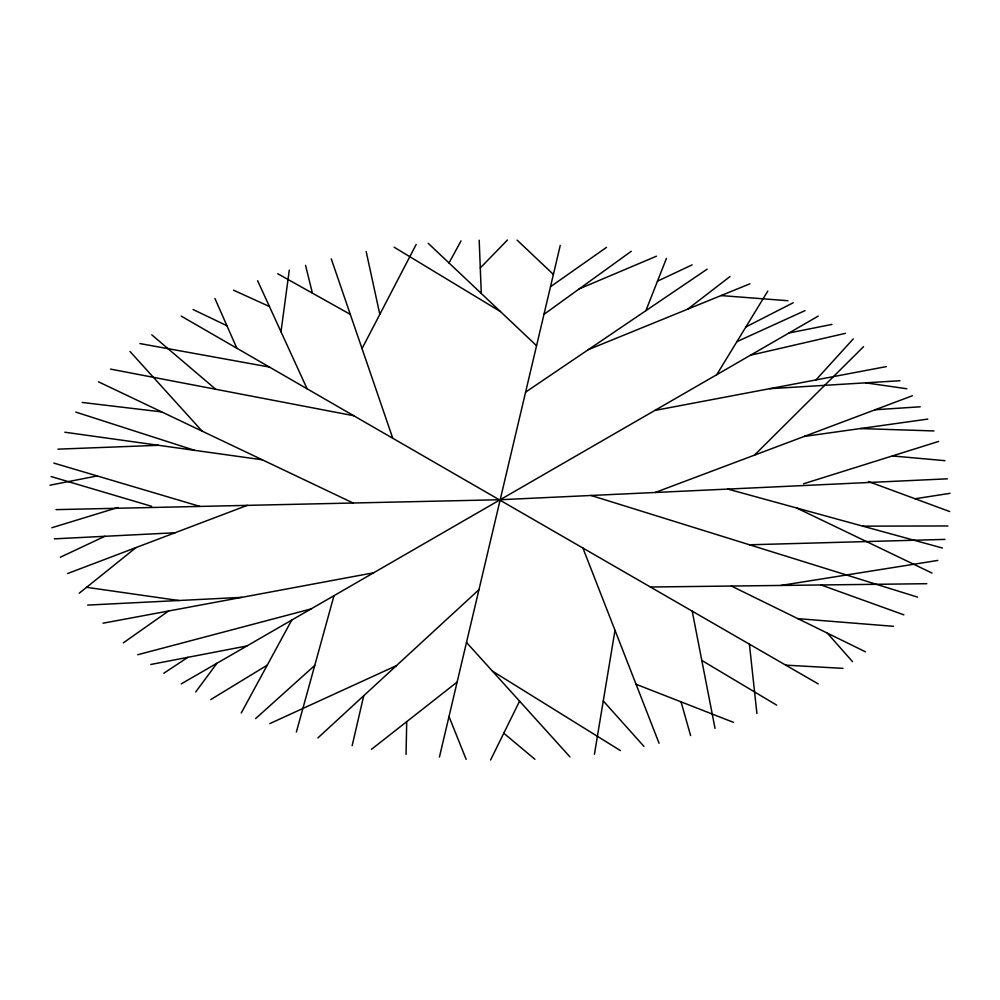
<?xml version="1.0" encoding="UTF-8"?>
<svg xmlns="http://www.w3.org/2000/svg" width="1000" height="1000" viewBox="0 0 1000 1000"><rect width="100%" height="100%" fill="white"/><g stroke="black" fill="none" stroke-linecap="round" stroke-linejoin="round"><path stroke-width="1.5" d="M406.062 754.388L406.712 721.65M281 331.8L289.288 270.075M594.425 754.25L615 630.312M352.15 745.713L363.725 695.738M439.425 757.075L560.237 245.438M296.363 732.062L334 595.675M645.9 310.65L666.425 258.412M490.575 760.013L519.575 701.15M362.025 348.587L416.175 244.462M241.25 713L291.762 620.062M449 262.95L461.037 240.912M716.725 374.712L767.825 291.038M195.75 691.925L216.925 663.275M815.962 379.913L853.275 338.888M480.288 267.938L507.488 239.988M754.438 455.15L863.55 346.688M317.875 737.938L478.95 589.688M255.637 718.575L314.75 665.45M79.212 593.237L136.037 547.575M371.5 749.312L457.137 682.062M687.725 309.15L730.037 276.525M543.962 314.363L631.263 251.287M123.312 642.862L168.575 611M550.475 286.737L606.512 247.362M525.6 392.137L707.15 269.175M163.787 673.263L187.862 657.325M210.812 699.538L267.262 665.15M181.2 683.9L818.213 316.112M745.913 326.925L793.225 302.75M60.312 557.238L104.787 536.312M657.487 281.163L692.125 264.875M269.775 723.625L396.463 665.612M736.9 341.662L805.025 310.613M579.212 288.888L656.462 256.2M588.362 349.625L749.975 283.788M67.638 573.513L247.288 505.363M655.175 492.488L912.362 395.75M803.487 483.8L938.575 441.45M51.837 527.737L118 507.488M137.688 654.75L311.038 608.938M750.438 355.25L845.462 333.325M788.962 333L831.963 324.412M50 485.213L97.175 475.938M150.787 664.475L246.938 645.95M654.85 410.438L886.35 366.587M103.025 623.212L373.65 572.788M780.888 585.45L937.825 560.425M915.088 498.762L950 493.338M804.175 436.438L927.788 419.087M875.113 409.75L920.225 406.8M769.575 388.7L899.975 380.737M54.325 538.85L175.05 532.762M87.675 605.087L241.8 597.35M947.425 478.825L500.188 499.725L56.037 509.637M57.962 449.162L158.512 445.3M749.475 544.788L944.95 539.4M650.4 587.013L926.787 583.7M862.775 526.15L947.9 525.962M860.312 428.562L933.975 430.938M785.725 665.138L843.025 668.363M721.05 295.575L787.887 300.725M797.825 618.638L893.462 626.312M892.337 455.938L944.963 460.675M82.163 402.45L161.713 411.912M64.837 432.225L262.3 459.787M86.587 587.312L178.787 600.513M865.625 382.837L906.85 388.762M139.9 343.562L269.425 367.05M110.5 369.1L353.7 415.712M727.825 489.087L942.4 548.025M53.837 463.088L200 506.425M51.112 476.55L151.688 506.325M591.1 495.475L917.562 597.125M75.788 412.088L194.562 450.325M821.038 584.963L903.863 614.837M868.475 481.55L949.7 511.55M636.062 684.275L733.4 722.325M233.562 290.2L269.438 306.537M98.475 381.812L353.113 503.013M193.062 309.513L226.95 325.75M796.625 507.987L932.013 573.062M731.363 586.038L865.45 651.812M277.725 273.725L350.288 314.35M181.2 316.112L818.213 683.9M701.8 660.425L776.637 705.113M394.113 247.2L500.425 311.55M492.438 671.125L620.363 750.562M503.775 733.213L534.925 759.275M151.788 334.837L215.712 389.263M428.15 243.25L536.562 345.7M517.15 240.15L553.387 274.413M129.987 351.463L202.138 431.15M466.5 642.438L569.963 756.888M603.275 700.938L643.95 746.375M827.325 633.112L852.537 661.663M257.613 280.712L307.113 388.812M214.938 298.512L236.875 348.263M449 716.525L466.15 759.338M582.913 548.038L659.075 743.25M331.262 258.825L392.762 438.263M681.05 701.862L690.6 735.562M305.55 265.35L312.425 293.15M366.188 251.637L379.825 314.363M692.2 611.138L715.05 728.425M749.412 644.175L756.9 713.5M479.188 240.212L481.287 293.475"/></g></svg>
